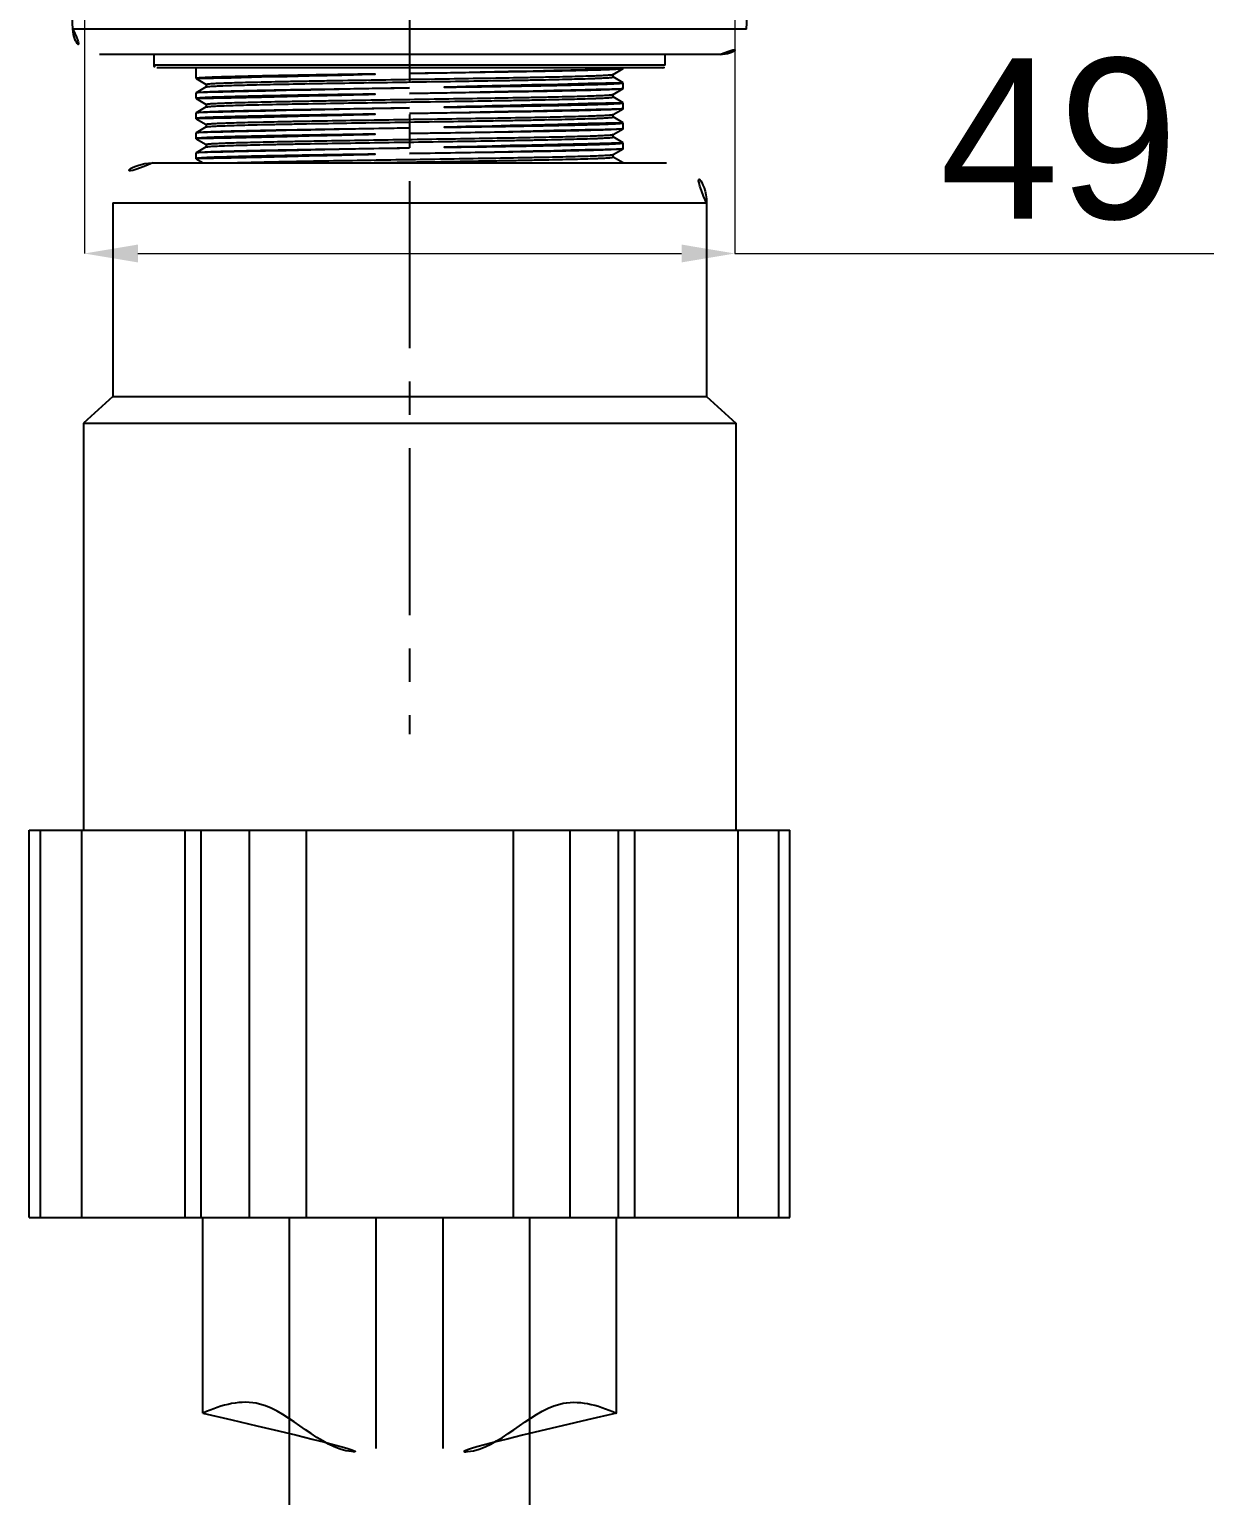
# Model space of a CAD drawing. Extents: x 16296660632 to 16296672714, y -37409619871 to -37409617455.
# Drawn here: x 16296671990.9 to 16296672079.6, y -37409617804.5 to -37409617694.6 of the extents above; entities that cross this region are included whole.
import ezdxf

# ---------------------------------------------------------------- set-up
doc = ezdxf.new("R2010")
doc.units = 0
doc.header["$LTSCALE"] = 10
doc.header["$MEASUREMENT"] = 0
doc.header["$PDMODE"] = 3
doc.header["$PDSIZE"] = -10
doc.linetypes.add('CENTER', pattern=[2, 1.25, -0.25, 0.25, -0.25])
doc.linetypes.add('HIDDEN2', pattern=[4.7625, 3.175, -1.5875])
doc.layers.get('0').update_dxf_attribs({"linetype": 'CONTINUOUS'})
doc.layers.get('DEFPOINTS').update_dxf_attribs({"linetype": 'CONTINUOUS'})
doc.layers.add('02___PRT_ALL_AXES', color=7, linetype='CONTINUOUS')
doc.layers.add('center', color=2, linetype='HIDDEN2')
doc.styles.add('Daelim Dimension', font='')
doc.styles.get('Daelim Dimension').set_extended_font_data('나눔고딕')
doc.dimstyles.new('DEFAULT', dxfattribs={"dimscale": 2, "dimtxt": 2, "dimasz": 2, "dimexe": 0, "dimexo": 2, "dimgap": 1, "dimtad": 1, "dimdec": 1, "dimzin": 9, "dimdsep": 46, "dimtxsty": 'Daelim Dimension', "dimcen": 0.5, "dimclrd": 252, "dimclre": 252, "dimclrt": 3, "dimadec": 1, "dimazin": 0, "dimtfac": 1, "dimtdec": 1, "dimtix": 1, "dimtmove": 0, "dimatfit": 3, "dimfxl": 1, "dimtolj": 1, "dimtzin": 1, "dimlwd": 9, "dimlwe": 9, "dimarcsym": 0})

# ---------------------------------------------------------------- blocks, each defined once
blk = doc.blocks.new('*D0')
at = {"color": 5, "lineweight": 9, "transparency": 16777216}
for p, q in [((16296672043.75, -37409617693.02), (16296672043.75, -37409617711.41)), ((16296671995.01, -37409617693.21), (16296671995.01, -37409617711.41)), ((16296671999.01, -37409617711.41), (16296672039.75, -37409617711.41)), ((16296672043.75, -37409617711.41), (16296672079.63, -37409617711.41))]:
    blk.add_line(p, q, dxfattribs=at)
at = {"color": 5, "transparency": 16777216}
for points in [[(16296671999.01, -37409617710.74), (16296671999.01, -37409617712.08), (16296671995.01, -37409617711.41)], [(16296672039.75, -37409617710.74), (16296672039.75, -37409617712.08), (16296672043.75, -37409617711.41)]]:
    blk.add_solid(points, dxfattribs=at)
at = {"layer": 'DEFPOINTS', "color": 0, "transparency": 16777216}
for p in [(16296671995.01, -37409617689.21), (16296672043.75, -37409617689.02), (16296672043.75, -37409617711.41)]:
    blk.add_point(p, dxfattribs=at)
at = {"color": 7, "transparency": 16777216, "insert": (16296672068.03, -37409617702.88), "char_height": 12, "attachment_point": 5, "style": 'Daelim Dimension'}
blk.add_mtext('\\A1;49', dxfattribs=at)

msp = doc.modelspace()

# ---------------------------------------------------------------- hatches: boundary and pattern name
h = msp.add_hatch()
h.set_pattern_fill('AR-HBONE', scale=0.03, style=0)
h.set_pattern_definition([(135, (16296674328.7988, -37409617793.128), (-4e-16, 4.310523), [9.144, -3.048]), (45, (16296674326.6436, -37409617790.9728), (-4e-16, 4.310523), [9.144, -3.048])])
edge = h.paths.add_edge_path()
edge.add_line((16296672016.87771, -37409617783.618057), (16296672010.37771, -37409617783.618057))
edge.add_line((16296672010.37771, -37409617783.618057), (16296672010.37771, -37409617798.692177))
edge.add_spline(control_points=[(16296672010.37771, -37409617798.692177), (16296672011.91749, -37409617799.706337), (16296672013.98558, -37409617801.492569), (16296672016.258699, -37409617801.114037), (16296672016.87771, -37409617800.92482)], knot_values=[9.7370628381, 9.7370628381, 9.7370628381, 9.7370628381, 15.001190528, 16.9351229928, 16.9351229928, 16.9351229928, 16.9351229928], degree=3, periodic=0)
edge.add_line((16296672016.87771, -37409617800.92482), (16296672016.87771, -37409617783.618057))
edge = h.paths.add_edge_path()
edge.add_spline(control_points=[(16296672003.87771, -37409617798.275467), (16296672005.335711, -37409617797.628098), (16296672007.57073, -37409617797.04126), (16296672009.64068, -37409617798.206741), (16296672010.37771, -37409617798.692177)], knot_values=[2.7200032427, 2.7200032427, 2.7200032427, 2.7200032427, 7.2173242508, 9.7370628381, 9.7370628381, 9.7370628381, 9.7370628381], degree=3, periodic=0)
edge.add_line((16296672010.37771, -37409617798.692177), (16296672010.37771, -37409617783.618057))
edge.add_line((16296672010.37771, -37409617783.618057), (16296672003.87771, -37409617783.618057))
edge.add_line((16296672003.87771, -37409617783.618057), (16296672003.87771, -37409617798.275467))
h = msp.add_hatch()
h.set_pattern_fill('AR-HBONE', scale=0.03, style=0)
h.set_pattern_definition([(45, (16296669293.2038, -37409617120.999), (4e-16, 4.310523), [9.144, -3.048]), (135, (16296669295.359, -37409617118.8438), (4e-16, 4.310523), [9.144, -3.048])])
edge = h.paths.add_edge_path()
edge.add_line((16296672028.37771, -37409617783.618057), (16296672021.87771, -37409617783.618057))
edge.add_line((16296672021.87771, -37409617783.618057), (16296672021.87771, -37409617800.924812))
edge.add_spline(control_points=[(16296672021.87771, -37409617800.92482), (16296672022.496731, -37409617801.114037), (16296672024.76985, -37409617801.492569), (16296672026.83794, -37409617799.706337), (16296672028.37771, -37409617798.692177)], knot_values=[9.7370628381, 9.7370628381, 9.7370628381, 9.7370628381, 11.6709953029, 16.9351229928, 16.9351229928, 16.9351229928, 16.9351229928], degree=3, periodic=0)
edge.add_line((16296672028.37771, -37409617798.692177), (16296672028.37771, -37409617783.618057))
edge = h.paths.add_edge_path()
edge.add_spline(control_points=[(16296672028.37771, -37409617798.692177), (16296672029.11474, -37409617798.206741), (16296672031.1847, -37409617797.04126), (16296672033.41971, -37409617797.628098), (16296672034.87771, -37409617798.275467)], knot_values=[2.7200032427, 2.7200032427, 2.7200032427, 2.7200032427, 5.23974183, 9.7370628381, 9.7370628381, 9.7370628381, 9.7370628381], degree=3, periodic=0)
edge.add_line((16296672034.87771, -37409617798.275467), (16296672034.87771, -37409617783.618057))
edge.add_line((16296672034.87771, -37409617783.618057), (16296672028.37771, -37409617783.618057))
edge.add_line((16296672028.37771, -37409617783.618057), (16296672028.37771, -37409617798.692177))

# ---------------------------------------------------------------- linework, layer by layer
at = {"color": 1, "linetype": 'CENTER'}
msp.add_line((16296672019.37771, -37409617546.001823), (16296672019.37771, -37409617747.404793), dxfattribs=at)
at = {"color": 7, "linetype": 'Continuous'}
for p, q in [((16296672044.62067, -37409617694.618057), (16296671994.13476, -37409617694.618057)), ((16296672042.623409, -37409617696.51339), (16296671996.132021, -37409617696.51339)), ((16296672038.52771, -37409617697.313393), (16296672000.227711, -37409617697.313393)), ((16296672038.327709, -37409617697.51339), (16296672000.42771, -37409617697.51339)), ((16296672003.383051, -37409617698.311546), (16296672003.37771, -37409617698.305367)), ((16296672003.383051, -37409617698.311546), (16296672004.13332, -37409617698.744858)), ((16296672034.62211, -37409617697.994858), (16296672035.37237, -37409617697.561546)), ((16296672035.37237, -37409617698.615227), (16296672034.62211, -37409617698.181923)), ((16296672034.62771, -37409617698.188393), (16296672034.62771, -37409617697.988388)), ((16296672035.37237, -37409617697.561546), (16296672035.37771, -37409617697.555367)), ((16296672003.383051, -37409617699.365227), (16296672003.37771, -37409617699.371399)), ((16296672004.13332, -37409617698.931923), (16296672003.383051, -37409617699.365227)), ((16296672004.12771, -37409617698.738388), (16296672004.12771, -37409617698.938393)), ((16296672034.62211, -37409617699.494858), (16296672035.37237, -37409617699.061546)), ((16296672034.62771, -37409617699.688393), (16296672034.62771, -37409617699.488388)), ((16296672035.37237, -37409617698.615227), (16296672035.37771, -37409617698.621399)), ((16296672035.37237, -37409617699.061546), (16296672035.37771, -37409617699.055367)), ((16296672003.383051, -37409617699.811546), (16296672003.37771, -37409617699.805367)), ((16296672003.383051, -37409617699.811546), (16296672004.13332, -37409617700.244858)), ((16296672004.13332, -37409617700.431923), (16296672003.383051, -37409617700.865227)), ((16296672004.12771, -37409617700.238388), (16296672004.12771, -37409617700.438393)), ((16296672035.37237, -37409617700.115227), (16296672034.62211, -37409617699.681923)), ((16296672034.62211, -37409617700.994858), (16296672035.37237, -37409617700.561546)), ((16296672035.37237, -37409617700.115227), (16296672035.37771, -37409617700.121399)), ((16296672035.37237, -37409617700.561546), (16296672035.37771, -37409617700.555367)), ((16296672003.383051, -37409617700.865227), (16296672003.37771, -37409617700.871399)), ((16296672003.383051, -37409617701.311546), (16296672003.37771, -37409617701.305367)), ((16296672003.383051, -37409617701.311546), (16296672004.13332, -37409617701.744858)), ((16296672004.12771, -37409617701.738388), (16296672004.12771, -37409617701.938393)), ((16296672035.37237, -37409617701.615227), (16296672034.62211, -37409617701.181923)), ((16296672034.62771, -37409617701.188393), (16296672034.62771, -37409617700.988388)), ((16296672035.37237, -37409617701.615227), (16296672035.37771, -37409617701.621399)), ((16296672003.383051, -37409617702.365227), (16296672003.37771, -37409617702.371399)), ((16296672003.383051, -37409617702.811546), (16296672003.37771, -37409617702.805367)), ((16296672004.13332, -37409617701.931923), (16296672003.383051, -37409617702.365227)), ((16296672003.383051, -37409617702.811546), (16296672004.13332, -37409617703.244858)), ((16296672034.62211, -37409617702.494858), (16296672035.37237, -37409617702.061546)), ((16296672035.37237, -37409617703.115227), (16296672034.62211, -37409617702.681923)), ((16296672034.62771, -37409617702.688393), (16296672034.62771, -37409617702.488388)), ((16296672035.37237, -37409617702.061546), (16296672035.37771, -37409617702.055382)), ((16296672003.383051, -37409617703.865227), (16296672003.37771, -37409617703.871399)), ((16296672004.13332, -37409617703.431923), (16296672003.383051, -37409617703.865227)), ((16296672004.12771, -37409617703.238388), (16296672004.12771, -37409617703.438393)), ((16296672034.62211, -37409617703.994858), (16296672035.37237, -37409617703.561546)), ((16296672034.62771, -37409617704.188393), (16296672034.62771, -37409617703.988388)), ((16296672035.37237, -37409617703.115227), (16296672035.37771, -37409617703.121407)), ((16296672035.37237, -37409617703.561546), (16296672035.37771, -37409617703.555367)), ((16296672003.383051, -37409617704.311546), (16296672003.37771, -37409617704.305367)), ((16296672003.383051, -37409617704.311546), (16296672003.913771, -37409617704.618057)), ((16296672035.37237, -37409617704.615227), (16296672034.62211, -37409617704.181923)), ((16296672035.37237, -37409617704.615227), (16296672035.37771, -37409617704.621399)), ((16296671997.12771, -37409617707.618057), (16296672041.62771, -37409617707.618057)), ((16296671990.87771, -37409617783.618057), (16296671990.87771, -37409617754.618057)), ((16296671990.87771, -37409617754.618057), (16296672047.87771, -37409617754.618057)), ((16296671991.72205, -37409617783.618057), (16296671991.72205, -37409617754.618057)), ((16296671994.78368, -37409617754.618057), (16296671994.78368, -37409617783.618057)), ((16296672002.53986, -37409617754.618057), (16296672002.53986, -37409617783.618057)), ((16296672003.75157, -37409617783.618057), (16296672003.75157, -37409617754.618057)), ((16296672007.36474, -37409617783.618057), (16296672007.36474, -37409617754.618057)), ((16296672011.635031, -37409617754.618057), (16296672011.635031, -37409617783.618057)), ((16296672027.13769, -37409617754.618057), (16296672027.13769, -37409617783.618057)), ((16296672031.408751, -37409617783.618057), (16296672031.408751, -37409617754.618057)), ((16296672035.020411, -37409617783.618057), (16296672035.020411, -37409617754.618057)), ((16296672036.229059, -37409617754.618057), (16296672036.229059, -37409617783.618057)), ((16296672043.97554, -37409617754.618057), (16296672043.97554, -37409617783.618057)), ((16296672047.034889, -37409617783.618057), (16296672047.034889, -37409617754.618057)), ((16296672047.87771, -37409617783.618057), (16296672047.87771, -37409617754.618057)), ((16296671990.87834, -37409617783.618057), (16296672047.87709, -37409617783.618057)), ((16296672003.87771, -37409617798.275467), (16296672003.87771, -37409617783.618057)), ((16296672016.87771, -37409617800.92482), (16296672016.87771, -37409617783.618057)), ((16296672021.87771, -37409617800.92482), (16296672021.87771, -37409617783.618057)), ((16296672034.87771, -37409617798.275467), (16296672034.87771, -37409617783.618057))]:
    msp.add_line(p, q, dxfattribs=at)
msp.add_line((16296672000.12771, -37409617704.618057), (16296672038.62771, -37409617704.618057))
for centre, radius, start, end in [((16296671996.132021, -37409617694.51339), 2, 183.00009947, 270), ((16296672042.623409, -37409617694.51339), 2, 270, 356.99990053), ((16296672000.42771, -37409617697.313393), 0.2, 180, 270), ((16296672038.327709, -37409617697.313393), 0.2, 270, 0), ((16296672000.12771, -37409617707.618057), 3, 90, 180), ((16296672038.62771, -37409617707.618057), 3, 0, 90)]:
    msp.add_arc(centre, radius, start, end, dxfattribs=at)
for points, knots in [([(16296672003.37771, -37409617698.305367), (16296672003.37772, -37409617698.302841), (16296672003.38518, -37409617698.29718), (16296672003.39959, -37409617698.292717), (16296672003.42425, -37409617698.286774), (16296672003.475269, -37409617698.278458), (16296672003.56353, -37409617698.268356), (16296672003.69766, -37409617698.257111), (16296672003.869671, -37409617698.245651), (16296672004.07896, -37409617698.234131), (16296672004.325121, -37409617698.222549), (16296672004.607531, -37409617698.210938), (16296672004.92552, -37409617698.199303), (16296672005.41836, -37409617698.183029), (16296672006.11692, -37409617698.163063), (16296672007.04928, -37409617698.139923), (16296672008.100361, -37409617698.11673), (16296672009.260031, -37409617698.093498), (16296672010.51713, -37409617698.070236), (16296672011.859579, -37409617698.046951), (16296672013.78211, -37409617698.015297), (16296672016.29623, -37409617697.976349), (16296672018.33721, -37409617697.9459), (16296672019.37771, -37409617697.930367)], [0, 0, 0, 0, 0.0004744476, 0.0014495609, 0.0029980664, 0.0051340103, 0.0111819969, 0.0196008872, 0.0303732426, 0.0434748084, 0.0588789207, 0.0765476425, 0.0964372059, 0.1185031547, 0.1689439827, 0.2273847837, 0.293260881, 0.3659413619, 0.4447238264, 0.5288534133, 0.617523797, 0.805010896, 1, 1, 1, 1]), ([(16296672004.127741, -37409617698.738388), (16296672004.127741, -37409617698.735947), (16296672004.13446, -37409617698.730362), (16296672004.148029, -37409617698.725891), (16296672004.17086, -37409617698.720032), (16296672004.21829, -37409617698.711807), (16296672004.300249, -37409617698.701874), (16296672004.424879, -37409617698.690742), (16296672004.584669, -37409617698.679443), (16296672004.779131, -37409617698.66806), (16296672005.00787, -37409617698.656616), (16296672005.27033, -37409617698.645157), (16296672005.56592, -37409617698.633667), (16296672006.02416, -37409617698.617607), (16296672006.67391, -37409617698.597893), (16296672007.54151, -37409617698.575058), (16296672008.520189, -37409617698.552162), (16296672009.600771, -37409617698.529221), (16296672010.77309, -37409617698.506264), (16296672012.02618, -37409617698.483269), (16296672013.82383, -37409617698.452003), (16296672016.17951, -37409617698.413521), (16296672019.07398, -37409617698.368111), (16296672021.97983, -37409617698.322708), (16296672024.788231, -37409617698.277344), (16296672027.019449, -37409617698.238647), (16296672028.677231, -37409617698.207108), (16296672029.79727, -37409617698.184158), (16296672030.81954, -37409617698.16124), (16296672031.734421, -37409617698.138367), (16296672032.53335, -37409617698.115608), (16296672033.20882, -37409617698.092934), (16296672033.691521, -37409617698.073181), (16296672034.011271, -37409617698.056801), (16296672034.19998, -37409617698.045464), (16296672034.35383, -37409617698.034103), (16296672034.472771, -37409617698.023201), (16296672034.55599, -37409617698.012001), (16296672034.60005, -37409617698.003937), (16296672034.615299, -37409617697.998016)], [0, 0, 0, 0, 0.0002395883, 0.0007184192, 0.0014755354, 0.002519009, 0.0054711535, 0.0095766076, 0.0148298942, 0.0212210778, 0.0287341613, 0.0373522204, 0.0470569758, 0.0578244668, 0.0824446318, 0.1109842457, 0.1431757352, 0.1787163413, 0.2172746238, 0.2584871671, 0.3019684104, 0.3940868702, 0.4901810084, 0.586652605, 0.6798896845, 0.7664014725, 0.8061093931, 0.8429488449, 0.8765726371, 0.9066666009, 0.9329490537, 0.9551723522, 0.9731316209, 0.9804572155, 0.9866584649, 0.9917210081, 0.9956331615, 0.9983911229, 1, 1, 1, 1]), ([(16296672004.1651, -37409617698.921669), (16296672004.187759, -37409617698.916603), (16296672004.245211, -37409617698.908157), (16296672004.40612, -37409617698.891144), (16296672004.693199, -37409617698.872162), (16296672005.138241, -37409617698.850021), (16296672005.714399, -37409617698.827843), (16296672006.4163, -37409617698.805321), (16296672007.23752, -37409617698.782738), (16296672008.170509, -37409617698.760071), (16296672009.612221, -37409617698.728493), (16296672011.6215, -37409617698.689941), (16296672014.22772, -37409617698.645111), (16296672017.023161, -37409617698.600166), (16296672019.90509, -37409617698.555183), (16296672022.767651, -37409617698.510193), (16296672025.09317, -37409617698.472061), (16296672026.865141, -37409617698.441071), (16296672028.09878, -37409617698.418297), (16296672029.252131, -37409617698.395554), (16296672030.314581, -37409617698.372833), (16296672031.27634, -37409617698.350159), (16296672032.128571, -37409617698.327538), (16296672032.766609, -37409617698.308006), (16296672033.216471, -37409617698.292099), (16296672033.50659, -37409617698.280724), (16296672033.76417, -37409617698.269363), (16296672033.988609, -37409617698.258049), (16296672034.179461, -37409617698.246758), (16296672034.3361, -37409617698.235619), (16296672034.4587, -37409617698.224449), (16296672034.54583, -37409617698.214043), (16296672034.598261, -37409617698.203949), (16296672034.62114, -37409617698.196327), (16296672034.62771, -37409617698.190788), (16296672034.627701, -37409617698.188393)], [0, 0, 0, 0, 0.0022861185, 0.005705633, 0.0159287253, 0.0305928996, 0.049567197, 0.0726774059, 0.0997141677, 0.1304267783, 0.1645344491, 0.2416499532, 0.328229427, 0.4210927101, 0.5168288733, 0.6119216028, 0.7028780721, 0.7457514407, 0.786357201, 0.8243210322, 0.8592934153, 0.8909539905, 0.9190094779, 0.9432044067, 0.9537823394, 0.9633155352, 0.9717811412, 0.9791592731, 0.9854351263, 0.9905946829, 0.9946258623, 0.9975240218, 0.9992921032, 0.99976338, 1, 1, 1, 1]), ([(16296672019.37771, -37409617697.930367), (16296672020.40132, -37409617697.9151), (16296672022.410431, -37409617697.885132), (16296672025.3304, -37409617697.839943), (16296672027.64341, -37409617697.801353), (16296672029.35651, -37409617697.769897), (16296672030.50967, -37409617697.747032), (16296672031.559139, -37409617697.724213), (16296672032.495119, -37409617697.701447), (16296672033.30891, -37409617697.678757), (16296672033.907101, -37409617697.659073), (16296672034.318951, -37409617697.642952), (16296672034.576099, -37409617697.631538), (16296672034.79784, -37409617697.620178), (16296672034.983629, -37409617697.608841), (16296672035.133129, -37409617697.59771), (16296672035.24584, -37409617697.586571), (16296672035.316931, -37409617697.577087), (16296672035.354891, -37409617697.568451), (16296672035.367821, -37409617697.564163), (16296672035.37237, -37409617697.561546)], [0, 0, 0, 0, 0.191920701, 0.3766974215, 0.5474817025, 0.6256095258, 0.6979118039, 0.7637124654, 0.822403067, 0.8734351287, 0.9163344764, 0.9346078558, 0.9507062116, 0.9645898714, 0.9762306463, 0.985603762, 0.9926875779, 0.9974764639, 0.9990162464, 1, 1, 1, 1]), ([(16296672003.37771, -37409617699.805367), (16296672003.37771, -37409617699.802841), (16296672003.38517, -37409617699.797188), (16296672003.39958, -37409617699.792717), (16296672003.424231, -37409617699.786774), (16296672003.47525, -37409617699.778458), (16296672003.563511, -37409617699.768356), (16296672003.697639, -37409617699.757111), (16296672003.86964, -37409617699.745659), (16296672004.078939, -37409617699.734131), (16296672004.3251, -37409617699.722549), (16296672004.60751, -37409617699.710938), (16296672004.925501, -37409617699.699303), (16296672005.418341, -37409617699.683029), (16296672006.116899, -37409617699.663063), (16296672007.04928, -37409617699.639923), (16296672008.10038, -37409617699.61673), (16296672009.260071, -37409617699.593498), (16296672010.517191, -37409617699.570236), (16296672011.859619, -37409617699.546951), (16296672013.782129, -37409617699.515289), (16296672016.29623, -37409617699.476349), (16296672018.3372, -37409617699.4459), (16296672019.37771, -37409617699.430367)], [0, 0, 0, 0, 0.0004742036, 0.0014490941, 0.0029974549, 0.0051332831, 0.0111808882, 0.0195995033, 0.0303721746, 0.0434738516, 0.0588776133, 0.0765464977, 0.0964362031, 0.1185018749, 0.1689434019, 0.227384622, 0.2932620222, 0.3659443605, 0.4447276593, 0.5288568123, 0.6175254336, 0.8050102583, 1, 1, 1, 1]), ([(16296672019.37771, -37409617698.996399), (16296672018.354099, -37409617699.011673), (16296672016.344971, -37409617699.041649), (16296672013.424999, -37409617699.086838), (16296672011.11199, -37409617699.12542), (16296672009.398899, -37409617699.156883), (16296672008.245741, -37409617699.179741), (16296672007.19626, -37409617699.202568), (16296672006.260269, -37409617699.225327), (16296672005.44647, -37409617699.248016), (16296672004.848289, -37409617699.267708), (16296672004.43644, -37409617699.283829), (16296672004.1793, -37409617699.295227), (16296672003.957569, -37409617699.306602), (16296672003.77178, -37409617699.317932), (16296672003.62229, -37409617699.329063), (16296672003.509581, -37409617699.340202), (16296672003.43849, -37409617699.349693), (16296672003.40053, -37409617699.35833), (16296672003.387609, -37409617699.36261), (16296672003.38306, -37409617699.365227)], [0, 0, 0, 0, 0.1919220882, 0.3767000991, 0.5474833881, 0.6256104474, 0.6979123237, 0.7637139557, 0.8224061018, 0.8734379792, 0.9163373483, 0.9346099697, 0.9507080588, 0.964591586, 0.9762315481, 0.9856042112, 0.9926882449, 0.9974767415, 0.9990163176, 1, 1, 1, 1]), ([(16296672004.127729, -37409617700.238388), (16296672004.127741, -37409617700.235947), (16296672004.13443, -37409617700.230392), (16296672004.14794, -37409617700.225922), (16296672004.17066, -37409617700.220078), (16296672004.217859, -37409617700.211884), (16296672004.29944, -37409617700.20195), (16296672004.423479, -37409617700.190857), (16296672004.58251, -37409617700.179573), (16296672004.77607, -37409617700.168221), (16296672005.00375, -37409617700.156822), (16296672005.264999, -37409617700.145393), (16296672005.559219, -37409617700.133919), (16296672006.015381, -37409617700.117897), (16296672006.66223, -37409617700.098221), (16296672007.526011, -37409617700.075439), (16296672008.5005, -37409617700.052597), (16296672009.57658, -37409617700.029716), (16296672010.744209, -37409617700.006813), (16296672011.992479, -37409617699.983871), (16296672013.783779, -37409617699.952667), (16296672016.132021, -37409617699.914284), (16296672019.018641, -37409617699.868973), (16296672021.91864, -37409617699.823669), (16296672024.72393, -37409617699.778412), (16296672026.95458, -37409617699.739807), (16296672028.61371, -37409617699.708359), (16296672029.73625, -37409617699.685463), (16296672030.762051, -37409617699.66259), (16296672031.681511, -37409617699.639778), (16296672032.48605, -37409617699.61705), (16296672033.168159, -37409617699.594429), (16296672033.65704, -37409617699.574707), (16296672033.982201, -37409617699.558403), (16296672034.17531, -37409617699.547058), (16296672034.33382, -37409617699.535744), (16296672034.457541, -37409617699.524757), (16296672034.545891, -37409617699.513657), (16296672034.593201, -37409617699.505402), (16296672034.61035, -37409617699.499771)], [0, 0, 0, 0, 0.0002391399, 0.0007162469, 0.0014698854, 0.0025080745, 0.0054466331, 0.0095344006, 0.0147637941, 0.0211254259, 0.028605585, 0.0371856252, 0.0468464402, 0.0575670102, 0.0820804597, 0.1104996605, 0.1425574105, 0.1779565764, 0.2163658393, 0.2574264573, 0.3007561474, 0.392584134, 0.4884281975, 0.5847165861, 0.6778608865, 0.7643903388, 0.8041540892, 0.8410809942, 0.8748259916, 0.905075725, 0.9315458186, 0.9539918525, 0.9722043189, 0.9796689186, 0.9860148459, 0.9912296967, 0.9953019923, 0.9982240237, 1, 1, 1, 1]), ([(16296672004.133329, -37409617698.931923), (16296672004.135031, -37409617698.930931), (16296672004.145201, -37409617698.92627), (16296672004.156139, -37409617698.923683), (16296672004.1651, -37409617698.921669)], [0, 0, 0, 0, 0.1762357951, 1, 1, 1, 1]), ([(16296672019.37771, -37409617699.430367), (16296672020.40132, -37409617699.4151), (16296672022.410419, -37409617699.385132), (16296672025.33036, -37409617699.339943), (16296672027.643339, -37409617699.301361), (16296672029.35644, -37409617699.269897), (16296672030.509621, -37409617699.247032), (16296672031.559099, -37409617699.224213), (16296672032.4951, -37409617699.201447), (16296672033.308889, -37409617699.178757), (16296672033.90708, -37409617699.159073), (16296672034.31893, -37409617699.142952), (16296672034.57608, -37409617699.131538), (16296672034.797819, -37409617699.120178), (16296672034.98362, -37409617699.108849), (16296672035.13312, -37409617699.09771), (16296672035.24584, -37409617699.086571), (16296672035.316931, -37409617699.077087), (16296672035.354891, -37409617699.068451), (16296672035.367821, -37409617699.064163), (16296672035.37237, -37409617699.061546)], [0, 0, 0, 0, 0.1919211474, 0.3766941846, 0.5474765645, 0.6256047329, 0.6979081982, 0.7637103583, 0.8224018773, 0.8734338187, 0.9163327949, 0.9346064055, 0.9507047728, 0.9645885866, 0.9762298193, 0.9856031976, 0.9926870681, 0.9974762798, 0.9990161986, 1, 1, 1, 1]), ([(16296672035.37771, -37409617698.621399), (16296672035.37771, -37409617698.623917), (16296672035.37026, -37409617698.629593), (16296672035.35585, -37409617698.634048), (16296672035.3312, -37409617698.639999), (16296672035.28019, -37409617698.648323), (16296672035.19194, -37409617698.658409), (16296672035.057819, -37409617698.669662), (16296672034.88582, -37409617698.681107), (16296672034.676531, -37409617698.692642), (16296672034.43038, -37409617698.704224), (16296672034.14797, -37409617698.715843), (16296672033.829981, -37409617698.72747), (16296672033.337151, -37409617698.743736), (16296672032.638599, -37409617698.763718), (16296672031.706249, -37409617698.78685), (16296672030.65518, -37409617698.810043), (16296672029.495501, -37409617698.833267), (16296672028.23839, -37409617698.856537), (16296672026.89591, -37409617698.879822), (16296672024.97336, -37409617698.911484), (16296672022.459221, -37409617698.950417), (16296672020.41823, -37409617698.980873), (16296672019.37771, -37409617698.996399)], [0, 0, 0, 0, 0.0004739684, 0.0014486371, 0.0029968346, 0.0051325135, 0.0111796519, 0.0195976118, 0.0303699501, 0.0434713522, 0.0588747685, 0.076543617, 0.0964332675, 0.1184985256, 0.1689390973, 0.2273781713, 0.2932533167, 0.3659343267, 0.4447181697, 0.528849443, 0.6175210796, 0.8050094898, 1, 1, 1, 1]), ([(16296672034.61035, -37409617699.499771), (16296672034.61154, -37409617699.499382), (16296672034.615549, -37409617699.497993), (16296672034.619499, -37409617699.496353), (16296672034.622101, -37409617699.494858)], [0, 0, 0, 0, 0.2941575007, 1, 1, 1, 1]), ([(16296672019.37771, -37409617700.496399), (16296672018.354099, -37409617700.511673), (16296672016.344999, -37409617700.541649), (16296672013.425079, -37409617700.586838), (16296672011.112101, -37409617700.62542), (16296672009.399031, -37409617700.656883), (16296672008.24584, -37409617700.679741), (16296672007.19635, -37409617700.702568), (16296672006.26034, -37409617700.725327), (16296672005.446541, -37409617700.748016), (16296672004.848339, -37409617700.767708), (16296672004.43648, -37409617700.783829), (16296672004.17934, -37409617700.795227), (16296672003.9576, -37409617700.806587), (16296672003.771811, -37409617700.817932), (16296672003.622299, -37409617700.829063), (16296672003.509581, -37409617700.840202), (16296672003.438499, -37409617700.849693), (16296672003.40053, -37409617700.85833), (16296672003.387609, -37409617700.86261), (16296672003.38306, -37409617700.865227)], [0, 0, 0, 0, 0.1919209316, 0.3766951204, 0.5474748837, 0.6256021719, 0.6979057537, 0.76370856, 0.822401373, 0.8734343176, 0.9163340189, 0.9346072124, 0.950705573, 0.9645893343, 0.9762301132, 0.9856034161, 0.9926875586, 0.997476438, 0.9990162049, 1, 1, 1, 1]), ([(16296672004.133341, -37409617700.431923), (16296672004.134701, -37409617700.431129), (16296672004.142349, -37409617700.427467), (16296672004.15057, -37409617700.425209), (16296672004.157261, -37409617700.423531)], [0, 0, 0, 0, 0.1855329379, 1, 1, 1, 1]), ([(16296672004.157261, -37409617700.423531), (16296672004.17802, -37409617700.418297), (16296672004.23192, -37409617700.409889), (16296672004.330231, -37409617700.398872), (16296672004.4634, -37409617700.38781), (16296672004.70945, -37409617700.371292), (16296672005.101179, -37409617700.351753), (16296672005.66942, -37409617700.329369), (16296672006.364491, -37409617700.30687), (16296672007.179951, -37409617700.284233), (16296672008.10828, -37409617700.261513), (16296672009.54598, -37409617700.229828), (16296672011.55286, -37409617700.191177), (16296672014.1591, -37409617700.146248), (16296672016.95805, -37409617700.101196), (16296672019.84634, -37409617700.056091), (16296672022.717331, -37409617700.011002), (16296672025.050791, -37409617699.972778), (16296672026.829519, -37409617699.941711), (16296672028.06826, -37409617699.918877), (16296672029.226601, -37409617699.89608), (16296672030.2938, -37409617699.873306), (16296672031.259991, -37409617699.850571), (16296672032.116249, -37409617699.827904), (16296672032.75736, -37409617699.808311), (16296672033.20941, -37409617699.792358), (16296672033.500959, -37409617699.780952), (16296672033.759821, -37409617699.769577), (16296672033.98539, -37409617699.758217), (16296672034.177151, -37409617699.746933), (16296672034.334721, -37409617699.735687), (16296672034.4576, -37409617699.724663), (16296672034.538401, -37409617699.714783), (16296672034.585159, -37409617699.706612), (16296672034.60767, -37409617699.700798), (16296672034.62108, -37409617699.696342), (16296672034.62771, -37409617699.690804), (16296672034.62771, -37409617699.688393)], [0, 0, 0, 0, 0.0021073836, 0.0053546723, 0.0097390868, 0.0152524708, 0.0296211944, 0.0483302183, 0.0712109311, 0.0980510585, 0.1286030232, 0.1625857874, 0.2395543894, 0.3261167794, 0.4190779753, 0.5150059886, 0.610359329, 0.7016180222, 0.7446495198, 0.7854132746, 0.8235309038, 0.8586517175, 0.8904494483, 0.9186309536, 0.9429367054, 0.9535637781, 0.9631406884, 0.9716464067, 0.9790601398, 0.9853650326, 0.9905488778, 0.9946003598, 0.9975118866, 0.9985411203, 0.9992886582, 0.9997622285, 1, 1, 1, 1]), ([(16296672019.37771, -37409617700.930367), (16296672020.40132, -37409617700.9151), (16296672022.410419, -37409617700.885132), (16296672025.330351, -37409617700.839943), (16296672027.64332, -37409617700.801361), (16296672029.3564, -37409617700.769897), (16296672030.509581, -37409617700.74704), (16296672031.55908, -37409617700.724213), (16296672032.495081, -37409617700.701447), (16296672033.308889, -37409617700.678757), (16296672033.907089, -37409617700.659073), (16296672034.318939, -37409617700.642952), (16296672034.57609, -37409617700.631538), (16296672034.797819, -37409617700.620178), (16296672034.98362, -37409617700.608849), (16296672035.13312, -37409617700.59771), (16296672035.24584, -37409617700.586571), (16296672035.316931, -37409617700.577087), (16296672035.354891, -37409617700.568451), (16296672035.367821, -37409617700.564163), (16296672035.37236, -37409617700.561546)], [0, 0, 0, 0, 0.1919208923, 0.3766951454, 0.5474748812, 0.6256021212, 0.6979056986, 0.7637085178, 0.8224013594, 0.8734343205, 0.9163340615, 0.9346072535, 0.9507056274, 0.964589394, 0.9762301465, 0.9856034346, 0.9926875861, 0.9974764486, 0.9990162071, 1, 1, 1, 1]), ([(16296672035.37771, -37409617700.121399), (16296672035.37771, -37409617700.123917), (16296672035.37026, -37409617700.129593), (16296672035.35585, -37409617700.134048), (16296672035.3312, -37409617700.140007), (16296672035.28019, -37409617700.148323), (16296672035.191931, -37409617700.158409), (16296672035.0578, -37409617700.169662), (16296672034.885799, -37409617700.181107), (16296672034.67651, -37409617700.192642), (16296672034.430349, -37409617700.204224), (16296672034.14794, -37409617700.215843), (16296672033.82995, -37409617700.22747), (16296672033.33712, -37409617700.243736), (16296672032.638571, -37409617700.263718), (16296672031.706209, -37409617700.28685), (16296672030.655121, -37409617700.310043), (16296672029.49543, -37409617700.333267), (16296672028.2383, -37409617700.356537), (16296672026.89584, -37409617700.379822), (16296672024.97332, -37409617700.411484), (16296672022.4592, -37409617700.450417), (16296672020.41823, -37409617700.480873), (16296672019.37771, -37409617700.496399)], [0, 0, 0, 0, 0.0004739247, 0.0014486591, 0.0029970158, 0.0051328917, 0.0111803068, 0.0195983655, 0.030371176, 0.0434729661, 0.0588763644, 0.0765454357, 0.0964352563, 0.1185002243, 0.1689405577, 0.2273803375, 0.2932571039, 0.3659393006, 0.4447235672, 0.5288546019, 0.6175246382, 0.8050091981, 1, 1, 1, 1]), ([(16296672003.37771, -37409617701.305367), (16296672003.37771, -37409617701.302849), (16296672003.38516, -37409617701.29718), (16296672003.39957, -37409617701.292717), (16296672003.424219, -37409617701.286774), (16296672003.475241, -37409617701.278458), (16296672003.56349, -37409617701.268372), (16296672003.69762, -37409617701.257111), (16296672003.869619, -37409617701.245659), (16296672004.078911, -37409617701.234131), (16296672004.325069, -37409617701.222549), (16296672004.607479, -37409617701.210938), (16296672004.92547, -37409617701.199303), (16296672005.418301, -37409617701.183037), (16296672006.11685, -37409617701.163063), (16296672007.04921, -37409617701.139923), (16296672008.1003, -37409617701.116737), (16296672009.259991, -37409617701.093498), (16296672010.51712, -37409617701.070236), (16296672011.859579, -37409617701.046951), (16296672013.782101, -37409617701.015297), (16296672016.296221, -37409617700.976349), (16296672018.3372, -37409617700.9459), (16296672019.37771, -37409617700.930367)], [0, 0, 0, 0, 0.0004739126, 0.0014486325, 0.0029969761, 0.0051328395, 0.0111802267, 0.0195982513, 0.0303710356, 0.0434728055, 0.0588761879, 0.0765452545, 0.0964350716, 0.1185000255, 0.1689403245, 0.2273800581, 0.2932567902, 0.365938975, 0.4447232555, 0.5288543397, 0.6175244885, 0.8050091459, 1, 1, 1, 1]), ([(16296672004.12771, -37409617701.738388), (16296672004.12772, -37409617701.73597), (16296672004.13434, -37409617701.730431), (16296672004.147751, -37409617701.725983), (16296672004.170271, -37409617701.720161), (16296672004.21702, -37409617701.711998), (16296672004.297819, -37409617701.702118), (16296672004.42071, -37409617701.691078), (16296672004.57827, -37409617701.679863), (16296672004.770029, -37409617701.668556), (16296672004.995609, -37409617701.657204), (16296672005.254471, -37409617701.645821), (16296672005.546009, -37409617701.634407), (16296672005.99807, -37409617701.618462), (16296672006.639179, -37409617701.598877), (16296672007.49543, -37409617701.576202), (16296672008.46163, -37409617701.553467), (16296672009.52883, -37409617701.530693), (16296672010.68716, -37409617701.507889), (16296672011.9259, -37409617701.485062), (16296672013.704639, -37409617701.454002), (16296672016.038099, -37409617701.415779), (16296672018.90909, -37409617701.370682), (16296672021.79738, -37409617701.325577), (16296672024.596319, -37409617701.280533), (16296672027.20256, -37409617701.235603), (16296672029.20945, -37409617701.196953), (16296672030.647141, -37409617701.165268), (16296672031.57547, -37409617701.142563), (16296672032.39094, -37409617701.119904), (16296672033.086, -37409617701.097397), (16296672033.654249, -37409617701.075027), (16296672034.04598, -37409617701.055489), (16296672034.292021, -37409617701.038971), (16296672034.42519, -37409617701.027908), (16296672034.52351, -37409617701.016876), (16296672034.5774, -37409617701.008476), (16296672034.598169, -37409617701.003242)], [0, 0, 0, 0, 0.0002377715, 0.0007113418, 0.0014588797, 0.0024881134, 0.0053996402, 0.0094511222, 0.0146349674, 0.0209398602, 0.0283535933, 0.0368593116, 0.0464362219, 0.0570632946, 0.0813690464, 0.1095505517, 0.1413482825, 0.1764690962, 0.2145867254, 0.2553504802, 0.2983819778, 0.389640671, 0.4849940114, 0.5809220248, 0.6738832206, 0.7604456106, 0.8374142126, 0.8713969768, 0.9019489415, 0.9287890689, 0.9516697817, 0.9703788056, 0.9847475292, 0.9902609132, 0.9946453277, 0.9978926164, 1, 1, 1, 1]), ([(16296672004.145069, -37409617701.927002), (16296672004.16223, -37409617701.921371), (16296672004.20953, -37409617701.913116), (16296672004.29788, -37409617701.902023), (16296672004.42161, -37409617701.891037), (16296672004.58012, -37409617701.879707), (16296672004.77323, -37409617701.868378), (16296672005.098391, -37409617701.852074), (16296672005.587259, -37409617701.832336), (16296672006.269369, -37409617701.809723), (16296672007.073919, -37409617701.786987), (16296672007.99337, -37409617701.764183), (16296672009.019171, -37409617701.741318), (16296672010.14172, -37409617701.718422), (16296672011.80085, -37409617701.686958), (16296672014.03149, -37409617701.648361), (16296672016.836781, -37409617701.603104), (16296672019.73679, -37409617701.5578), (16296672022.6234, -37409617701.512497), (16296672024.97164, -37409617701.474113), (16296672026.762951, -37409617701.442902), (16296672028.011221, -37409617701.419968), (16296672029.178841, -37409617701.397057), (16296672030.254919, -37409617701.374184), (16296672031.22941, -37409617701.351334), (16296672032.093189, -37409617701.328552), (16296672032.740049, -37409617701.308884), (16296672033.196211, -37409617701.292847), (16296672033.490431, -37409617701.281387), (16296672033.75168, -37409617701.269958), (16296672033.979361, -37409617701.258553), (16296672034.172911, -37409617701.2472), (16296672034.331949, -37409617701.235924), (16296672034.45599, -37409617701.224823), (16296672034.53756, -37409617701.214897), (16296672034.584761, -37409617701.206703), (16296672034.607479, -37409617701.200859), (16296672034.621, -37409617701.196388), (16296672034.627689, -37409617701.190819), (16296672034.627689, -37409617701.188393)], [0, 0, 0, 0, 0.0017759763, 0.0046980077, 0.0087703033, 0.0139851541, 0.0203310814, 0.0277956811, 0.0460081475, 0.0684541814, 0.094924275, 0.1251740085, 0.1589190058, 0.1958459108, 0.2356096612, 0.3221391135, 0.4152834139, 0.5115718025, 0.607415866, 0.6992438526, 0.7425735427, 0.7836341607, 0.8220434236, 0.8574425895, 0.8895003395, 0.9179195403, 0.9424329898, 0.9531535598, 0.9628143748, 0.971394415, 0.9788745741, 0.9852362059, 0.9904655994, 0.9945533669, 0.9974919255, 0.9985301146, 0.9992837531, 0.9997608601, 1, 1, 1, 1]), ([(16296672035.37771, -37409617701.621399), (16296672035.37771, -37409617701.623932), (16296672035.37026, -37409617701.629593), (16296672035.355841, -37409617701.634064), (16296672035.33119, -37409617701.640007), (16296672035.28018, -37409617701.648323), (16296672035.191919, -37409617701.658409), (16296672035.057791, -37409617701.669662), (16296672034.88578, -37409617701.681122), (16296672034.676491, -37409617701.692642), (16296672034.43033, -37409617701.704224), (16296672034.147921, -37409617701.715843), (16296672033.829929, -37409617701.72747), (16296672033.33709, -37409617701.743736), (16296672032.638519, -37409617701.763718), (16296672031.706141, -37409617701.78685), (16296672030.655041, -37409617701.810043), (16296672029.49535, -37409617701.833267), (16296672028.238239, -37409617701.856537), (16296672026.8958, -37409617701.879822), (16296672024.973301, -37409617701.911484), (16296672022.45919, -37409617701.950417), (16296672020.418221, -37409617701.980873), (16296672019.37771, -37409617701.996399)], [0, 0, 0, 0, 0.0004742084, 0.0014490954, 0.002997446, 0.0051332623, 0.0111808583, 0.0195994745, 0.0303721162, 0.0434737765, 0.058877556, 0.0765464394, 0.0964361467, 0.1185018453, 0.1689433899, 0.2273846401, 0.2932620507, 0.3659443917, 0.4447276484, 0.5288567404, 0.6175253899, 0.8050102889, 1, 1, 1, 1]), ([(16296672034.598169, -37409617701.003242), (16296672034.60076, -37409617701.002586), (16296672034.6089, -37409617701.000366), (16296672034.617069, -37409617700.997749), (16296672034.62208, -37409617700.994858)], [0, 0, 0, 0, 0.3160084706, 1, 1, 1, 1]), ([(16296672003.37771, -37409617702.805367), (16296672003.37771, -37409617702.802849), (16296672003.38516, -37409617702.797188), (16296672003.39957, -37409617702.792717), (16296672003.424219, -37409617702.786774), (16296672003.475229, -37409617702.778458), (16296672003.56348, -37409617702.768372), (16296672003.697611, -37409617702.757118), (16296672003.86961, -37409617702.745659), (16296672004.078899, -37409617702.734131), (16296672004.32505, -37409617702.722549), (16296672004.60746, -37409617702.710938), (16296672004.925449, -37409617702.699303), (16296672005.41828, -37409617702.683037), (16296672006.116831, -37409617702.663063), (16296672007.049179, -37409617702.639923), (16296672008.10025, -37409617702.616737), (16296672009.25992, -37409617702.593498), (16296672010.51704, -37409617702.570236), (16296672011.85951, -37409617702.546951), (16296672013.782061, -37409617702.515297), (16296672016.296209, -37409617702.476349), (16296672018.3372, -37409617702.4459), (16296672019.37771, -37409617702.430367)], [0, 0, 0, 0, 0.0004739844, 0.0014486693, 0.0029968789, 0.005132568, 0.0111797339, 0.0195977271, 0.0303700723, 0.0434714821, 0.0588749231, 0.0765437751, 0.0964334285, 0.1184987126, 0.1689393059, 0.2273783959, 0.2932535127, 0.365934461, 0.4447182515, 0.5288494882, 0.6175211096, 0.8050095633, 1, 1, 1, 1]), ([(16296672019.37771, -37409617701.996399), (16296672018.354099, -37409617702.011673), (16296672016.345011, -37409617702.041649), (16296672013.42507, -37409617702.086838), (16296672011.11208, -37409617702.12542), (16296672009.398991, -37409617702.156883), (16296672008.2458, -37409617702.179741), (16296672007.19632, -37409617702.202568), (16296672006.260321, -37409617702.225327), (16296672005.446541, -37409617702.248016), (16296672004.848351, -37409617702.267708), (16296672004.436489, -37409617702.283821), (16296672004.17935, -37409617702.295227), (16296672003.957609, -37409617702.306587), (16296672003.771811, -37409617702.317932), (16296672003.622299, -37409617702.329063), (16296672003.50959, -37409617702.340202), (16296672003.438499, -37409617702.349693), (16296672003.40053, -37409617702.35833), (16296672003.3876, -37409617702.36261), (16296672003.38306, -37409617702.365227)], [0, 0, 0, 0, 0.1919211279, 0.37669419, 0.5474766892, 0.6256048581, 0.6979083046, 0.7637104314, 0.8224019092, 0.8734338284, 0.9163328023, 0.9346064236, 0.9507047953, 0.9645886082, 0.9762298377, 0.9856032071, 0.9926870692, 0.997476281, 0.9990162, 1, 1, 1, 1]), ([(16296672004.12772, -37409617703.238388), (16296672004.12772, -37409617703.235977), (16296672004.134279, -37409617703.230453), (16296672004.157169, -37409617703.222816), (16296672004.209591, -37409617703.212738), (16296672004.29673, -37409617703.202316), (16296672004.419319, -37409617703.191147), (16296672004.57597, -37409617703.180023), (16296672004.766821, -37409617703.168716), (16296672004.991261, -37409617703.15741), (16296672005.24884, -37409617703.146049), (16296672005.53895, -37409617703.134682), (16296672005.988819, -37409617703.118767), (16296672006.62685, -37409617703.099243), (16296672007.47908, -37409617703.076607), (16296672008.44084, -37409617703.05394), (16296672009.50329, -37409617703.031219), (16296672010.656639, -37409617703.008469), (16296672011.89028, -37409617702.985703), (16296672013.66226, -37409617702.954712), (16296672015.98778, -37409617702.91658), (16296672018.85034, -37409617702.871597), (16296672021.732269, -37409617702.826599), (16296672024.5277, -37409617702.781662), (16296672027.133921, -37409617702.736832), (16296672029.143209, -37409617702.698288), (16296672030.584921, -37409617702.666702), (16296672031.5179, -37409617702.644043), (16296672032.339121, -37409617702.62146), (16296672033.041019, -37409617702.598953), (16296672033.61718, -37409617702.576759), (16296672034.062229, -37409617702.554611), (16296672034.34931, -37409617702.535629), (16296672034.51021, -37409617702.518623), (16296672034.567659, -37409617702.510178), (16296672034.59033, -37409617702.505096)], [0, 0, 0, 0, 0.00023662, 0.0007078968, 0.0024759782, 0.0053741377, 0.0094053171, 0.0145648737, 0.0208407269, 0.0282188588, 0.0366844648, 0.0462176606, 0.0567955933, 0.0809905221, 0.1090460095, 0.1407065847, 0.1756789678, 0.213642799, 0.2542485593, 0.2971219279, 0.3880783972, 0.4831711267, 0.5789072899, 0.671770573, 0.7583500468, 0.8354655509, 0.8695732217, 0.9002858323, 0.9273225941, 0.950432803, 0.9694071004, 0.9840712747, 0.994294367, 0.9977138815, 1, 1, 1, 1]), ([(16296672004.133329, -37409617701.931923), (16296672004.13409, -37409617701.93148), (16296672004.137859, -37409617701.92952), (16296672004.14187, -37409617701.928047), (16296672004.145069, -37409617701.927002)], [0, 0, 0, 0, 0.2067673043, 1, 1, 1, 1]), ([(16296672004.14012, -37409617703.428757), (16296672004.155371, -37409617703.422836), (16296672004.19943, -37409617703.414772), (16296672004.28266, -37409617703.40358), (16296672004.40159, -37409617703.392677), (16296672004.55545, -37409617703.381317), (16296672004.74416, -37409617703.369972), (16296672005.0639, -37409617703.353592), (16296672005.5466, -37409617703.333839), (16296672006.222071, -37409617703.311157), (16296672007.021, -37409617703.288399), (16296672007.93589, -37409617703.265533), (16296672008.958151, -37409617703.242607), (16296672010.078199, -37409617703.219673), (16296672011.735979, -37409617703.188133), (16296672013.967199, -37409617703.149429), (16296672016.7756, -37409617703.104073), (16296672019.68144, -37409617703.058662), (16296672022.575911, -37409617703.013252), (16296672024.931589, -37409617702.974777), (16296672026.72925, -37409617702.943497), (16296672027.98233, -37409617702.920517), (16296672029.154659, -37409617702.897552), (16296672030.235229, -37409617702.874611), (16296672031.213909, -37409617702.851723), (16296672032.081511, -37409617702.82888), (16296672032.73126, -37409617702.809158), (16296672033.18951, -37409617702.793098), (16296672033.48509, -37409617702.781616), (16296672033.747549, -37409617702.770149), (16296672033.976299, -37409617702.758713), (16296672034.170759, -37409617702.747337), (16296672034.330549, -37409617702.736031), (16296672034.45517, -37409617702.724907), (16296672034.53713, -37409617702.714958), (16296672034.58457, -37409617702.706741), (16296672034.607401, -37409617702.700882), (16296672034.62097, -37409617702.696411), (16296672034.627689, -37409617702.690826), (16296672034.627689, -37409617702.688393)], [0, 0, 0, 0, 0.0016088771, 0.0043668385, 0.0082789919, 0.0133415351, 0.0195427845, 0.0268683791, 0.0448276478, 0.0670509463, 0.0933333991, 0.1234273629, 0.1570511551, 0.1938906069, 0.2335985275, 0.3201103155, 0.413347395, 0.5098189916, 0.6059131298, 0.6980315896, 0.7415128329, 0.7827253762, 0.8212836587, 0.8568242648, 0.8890157543, 0.9175553682, 0.9421755332, 0.9529430242, 0.9626477796, 0.9712658387, 0.9787789222, 0.9851701058, 0.9904233924, 0.9945288465, 0.997480991, 0.9985244646, 0.9992815808, 0.9997604117, 1, 1, 1, 1]), ([(16296672019.37771, -37409617702.430367), (16296672020.401331, -37409617702.4151), (16296672022.41046, -37409617702.385132), (16296672025.330429, -37409617702.339943), (16296672027.64344, -37409617702.301353), (16296672029.356529, -37409617702.269897), (16296672030.509689, -37409617702.247032), (16296672031.55917, -37409617702.224213), (16296672032.495159, -37409617702.201447), (16296672033.30895, -37409617702.178749), (16296672033.907141, -37409617702.159073), (16296672034.318991, -37409617702.142937), (16296672034.57613, -37409617702.131538), (16296672034.797859, -37409617702.120178), (16296672034.983641, -37409617702.108841), (16296672035.133141, -37409617702.09771), (16296672035.24585, -37409617702.086571), (16296672035.316931, -37409617702.077087), (16296672035.354891, -37409617702.068451), (16296672035.367821, -37409617702.064163), (16296672035.37236, -37409617702.061546)], [0, 0, 0, 0, 0.1919221818, 0.3767002547, 0.5474835891, 0.6256106247, 0.6979124204, 0.7637139918, 0.8224060982, 0.8734379632, 0.9163373225, 0.9346099528, 0.950708046, 0.9645915729, 0.976231545, 0.9856042154, 0.9926882465, 0.9974767441, 0.99901632, 1, 1, 1, 1]), ([(16296672034.59033, -37409617702.505096), (16296672034.59387, -37409617702.504318), (16296672034.604639, -37409617702.501663), (16296672034.615589, -37409617702.498619), (16296672034.622089, -37409617702.494858)], [0, 0, 0, 0, 0.3255480691, 1, 1, 1, 1]), ([(16296672003.37771, -37409617704.305367), (16296672003.37772, -37409617704.302841), (16296672003.38518, -37409617704.29718), (16296672003.39959, -37409617704.292717), (16296672003.42425, -37409617704.286774), (16296672003.475269, -37409617704.278458), (16296672003.56353, -37409617704.268356), (16296672003.69766, -37409617704.257111), (16296672003.869671, -37409617704.245651), (16296672004.07896, -37409617704.234131), (16296672004.325121, -37409617704.222549), (16296672004.607531, -37409617704.210938), (16296672004.92552, -37409617704.199303), (16296672005.41836, -37409617704.183029), (16296672006.11692, -37409617704.163063), (16296672007.04928, -37409617704.139923), (16296672008.100361, -37409617704.11673), (16296672009.260031, -37409617704.093498), (16296672010.51713, -37409617704.070236), (16296672011.859579, -37409617704.046951), (16296672013.78211, -37409617704.015297), (16296672016.29623, -37409617703.976349), (16296672018.33721, -37409617703.9459), (16296672019.37771, -37409617703.930367)], [0, 0, 0, 0, 0.0004744476, 0.0014495609, 0.0029980664, 0.0051340103, 0.0111819969, 0.0196008872, 0.0303732426, 0.0434748084, 0.0588789207, 0.0765476425, 0.0964372059, 0.1185031547, 0.1689439827, 0.2273847837, 0.293260881, 0.3659413619, 0.4447238264, 0.5288534133, 0.617523797, 0.805010896, 1, 1, 1, 1]), ([(16296672019.37771, -37409617703.496399), (16296672018.354099, -37409617703.511673), (16296672016.34499, -37409617703.541649), (16296672013.42503, -37409617703.586838), (16296672011.112009, -37409617703.62542), (16296672009.398911, -37409617703.656883), (16296672008.24575, -37409617703.679741), (16296672007.19628, -37409617703.702568), (16296672006.2603, -37409617703.725327), (16296672005.44652, -37409617703.748016), (16296672004.84833, -37409617703.767708), (16296672004.43647, -37409617703.783829), (16296672004.179319, -37409617703.795227), (16296672003.95759, -37409617703.806602), (16296672003.771799, -37409617703.817932), (16296672003.62229, -37409617703.829063), (16296672003.509581, -37409617703.840202), (16296672003.43849, -37409617703.849693), (16296672003.40053, -37409617703.85833), (16296672003.387609, -37409617703.86261), (16296672003.38306, -37409617703.865227)], [0, 0, 0, 0, 0.1919207295, 0.376697588, 0.5474818892, 0.6256096871, 0.6979119126, 0.7637125482, 0.8224031528, 0.8734352134, 0.9163345683, 0.9346079281, 0.9507062787, 0.9645899306, 0.9762306809, 0.9856037841, 0.9926876023, 0.9974764737, 0.9990162493, 1, 1, 1, 1]), ([(16296672006.02405, -37409617704.618057), (16296672006.227381, -37409617704.611473), (16296672006.72081, -37409617704.596657), (16296672007.54151, -37409617704.575058), (16296672008.520189, -37409617704.552162), (16296672009.600771, -37409617704.529221), (16296672010.77309, -37409617704.506264), (16296672012.02618, -37409617704.483269), (16296672013.82383, -37409617704.452003), (16296672016.17951, -37409617704.413521), (16296672019.07398, -37409617704.368111), (16296672021.97983, -37409617704.322708), (16296672024.788231, -37409617704.277344), (16296672027.019449, -37409617704.238647), (16296672028.677231, -37409617704.207108), (16296672029.79727, -37409617704.184158), (16296672030.81954, -37409617704.16124), (16296672031.734421, -37409617704.138367), (16296672032.53335, -37409617704.115608), (16296672033.20882, -37409617704.092934), (16296672033.691521, -37409617704.073181), (16296672034.011271, -37409617704.056801), (16296672034.19998, -37409617704.045464), (16296672034.35383, -37409617704.034103), (16296672034.472771, -37409617704.023201), (16296672034.55599, -37409617704.012001), (16296672034.60005, -37409617704.003937), (16296672034.615299, -37409617703.998016)], [0.06243797687, 0.06243797687, 0.06243797687, 0.06243797687, 0.0824446318, 0.1109842457, 0.1431757352, 0.1787163413, 0.2172746238, 0.2584871671, 0.3019684104, 0.3940868702, 0.4901810084, 0.586652605, 0.6798896845, 0.7664014725, 0.8061093931, 0.8429488449, 0.8765726371, 0.9066666009, 0.9329490537, 0.9551723522, 0.9731316209, 0.9804572155, 0.9866584649, 0.9917210081, 0.9956331615, 0.9983911229, 1, 1, 1, 1]), ([(16296672019.37771, -37409617703.930367), (16296672020.40132, -37409617703.9151), (16296672022.410431, -37409617703.885132), (16296672025.3304, -37409617703.839943), (16296672027.64341, -37409617703.801353), (16296672029.35651, -37409617703.769897), (16296672030.50967, -37409617703.747032), (16296672031.559139, -37409617703.724213), (16296672032.495119, -37409617703.701447), (16296672033.30891, -37409617703.678757), (16296672033.907101, -37409617703.659073), (16296672034.318951, -37409617703.642952), (16296672034.576099, -37409617703.631538), (16296672034.79784, -37409617703.620178), (16296672034.983629, -37409617703.608841), (16296672035.133129, -37409617703.59771), (16296672035.24584, -37409617703.586571), (16296672035.316931, -37409617703.577087), (16296672035.354891, -37409617703.568451), (16296672035.367821, -37409617703.564163), (16296672035.37237, -37409617703.561546)], [0, 0, 0, 0, 0.191920701, 0.3766974215, 0.5474817025, 0.6256095258, 0.6979118039, 0.7637124654, 0.822403067, 0.8734351287, 0.9163344764, 0.9346078558, 0.9507062116, 0.9645898714, 0.9762306463, 0.985603762, 0.9926875779, 0.9974764639, 0.9990162464, 1, 1, 1, 1]), ([(16296672035.37771, -37409617703.121407), (16296672035.37771, -37409617703.12394), (16296672035.370251, -37409617703.129593), (16296672035.355829, -37409617703.134064), (16296672035.331181, -37409617703.140007), (16296672035.280161, -37409617703.148323), (16296672035.1919, -37409617703.158409), (16296672035.05776, -37409617703.169662), (16296672034.885759, -37409617703.181122), (16296672034.67647, -37409617703.19265), (16296672034.430309, -37409617703.204224), (16296672034.1479, -37409617703.215843), (16296672033.829901, -37409617703.227478), (16296672033.33707, -37409617703.243736), (16296672032.63851, -37409617703.263718), (16296672031.706141, -37409617703.28685), (16296672030.65506, -37409617703.310043), (16296672029.495399, -37409617703.333267), (16296672028.2383, -37409617703.356537), (16296672026.895849, -37409617703.379822), (16296672024.97332, -37409617703.411484), (16296672022.4592, -37409617703.450417), (16296672020.418221, -37409617703.480873), (16296672019.37771, -37409617703.496399)], [0, 0, 0, 0, 0.0004744428, 0.0014495528, 0.0029980571, 0.0051340009, 0.0111819849, 0.0196008753, 0.03037324, 0.0434748103, 0.0588789206, 0.0765476504, 0.0964372175, 0.1185031567, 0.1689439738, 0.227384737, 0.2932607786, 0.3659411769, 0.4447236108, 0.5288532198, 0.61752363, 0.805010795, 1, 1, 1, 1]), ([(16296672015.915609, -37409617704.618057), (16296672016.27507, -37409617704.612282), (16296672017.607071, -37409617704.591057), (16296672019.90509, -37409617704.555183), (16296672022.767651, -37409617704.510193), (16296672025.09317, -37409617704.472061), (16296672026.865141, -37409617704.441071), (16296672028.09878, -37409617704.418297), (16296672029.252131, -37409617704.395554), (16296672030.314581, -37409617704.372833), (16296672031.27634, -37409617704.350159), (16296672032.128571, -37409617704.327538), (16296672032.766609, -37409617704.308006), (16296672033.216471, -37409617704.292099), (16296672033.50659, -37409617704.280724), (16296672033.76417, -37409617704.269363), (16296672033.988609, -37409617704.258049), (16296672034.179461, -37409617704.246758), (16296672034.3361, -37409617704.235619), (16296672034.4587, -37409617704.224449), (16296672034.54583, -37409617704.214043), (16296672034.598261, -37409617704.203949), (16296672034.62114, -37409617704.196327), (16296672034.62771, -37409617704.190788), (16296672034.627701, -37409617704.188393)], [0.38570857803, 0.38570857803, 0.38570857803, 0.38570857803, 0.4210927101, 0.5168288733, 0.6119216028, 0.7028780721, 0.7457514407, 0.786357201, 0.8243210322, 0.8592934153, 0.8909539905, 0.9190094779, 0.9432044067, 0.9537823394, 0.9633155352, 0.9717811412, 0.9791592731, 0.9854351263, 0.9905946829, 0.9946258623, 0.9975240218, 0.9992921032, 0.99976338, 1, 1, 1, 1]), ([(16296672003.87771, -37409617798.275467), (16296672005.335711, -37409617797.628098), (16296672009.247419, -37409617796.601028), (16296672013.189859, -37409617801.625076), (16296672016.258699, -37409617801.114037), (16296672016.87771, -37409617800.92482)], [2.7200032427, 2.7200032427, 2.7200032427, 2.7200032427, 7.2173242508, 15.001190528, 16.9351229928, 16.9351229928, 16.9351229928, 16.9351229928]), ([(16296672034.87771, -37409617798.275467), (16296672033.41971, -37409617797.628098), (16296672029.508011, -37409617796.601028), (16296672025.565571, -37409617801.625076), (16296672022.496731, -37409617801.114037), (16296672021.87771, -37409617800.92482)], [2.7200032427, 2.7200032427, 2.7200032427, 2.7200032427, 7.2173242508, 15.001190528, 16.9351229928, 16.9351229928, 16.9351229928, 16.9351229928])]:
    msp.add_open_spline(points, degree=3, knots=knots, dxfattribs=at)
for points in [[(16296672034.615299, -37409617697.998016), (16296672034.61764, -37409617697.997124), (16296672034.61994, -37409617697.996109), (16296672034.62211, -37409617697.994858)], [(16296672004.13332, -37409617703.431923), (16296672004.135481, -37409617703.430656), (16296672004.137791, -37409617703.429657), (16296672004.14012, -37409617703.428757)], [(16296672034.615299, -37409617703.998016), (16296672034.61764, -37409617703.997124), (16296672034.61994, -37409617703.996109), (16296672034.62211, -37409617703.994858)]]:
    msp.add_open_spline(points, degree=3, dxfattribs=at)
at = {"layer": '02___PRT_ALL_AXES', "color": 7, "linetype": 'Continuous'}
for p, q in [((16296671994.13476, -37409617694.618057), (16296671993.87771, -37409617689.713387)), ((16296672044.62067, -37409617694.618057), (16296672044.87771, -37409617689.713387)), ((16296672000.227711, -37409617697.313393), (16296672000.227711, -37409617696.51339)), ((16296672038.52771, -37409617697.313393), (16296672038.52771, -37409617696.51339)), ((16296672003.37771, -37409617698.305367), (16296672003.37771, -37409617697.51339)), ((16296672035.37771, -37409617697.555367), (16296672035.37771, -37409617697.51339)), ((16296672003.37771, -37409617699.805367), (16296672003.37771, -37409617699.371399)), ((16296672035.37771, -37409617699.055367), (16296672035.37771, -37409617698.621399)), ((16296672035.37771, -37409617700.555367), (16296672035.37771, -37409617700.121399)), ((16296672003.37771, -37409617701.305367), (16296672003.37771, -37409617700.871399)), ((16296672035.37771, -37409617702.055367), (16296672035.37771, -37409617701.621399)), ((16296672003.37771, -37409617702.805367), (16296672003.37771, -37409617702.371399)), ((16296672003.37771, -37409617704.305367), (16296672003.37771, -37409617703.871399)), ((16296672035.37771, -37409617703.555367), (16296672035.37771, -37409617703.121399)), ((16296671997.12771, -37409617707.618057), (16296671997.12771, -37409617722.118057)), ((16296672041.62771, -37409617707.618057), (16296672041.62771, -37409617722.118057)), ((16296671997.12771, -37409617722.118057), (16296671994.92771, -37409617724.118057)), ((16296671997.12771, -37409617722.118057), (16296672041.62771, -37409617722.118057)), ((16296672041.62771, -37409617722.118057), (16296672043.827709, -37409617724.118057)), ((16296671994.92771, -37409617724.118057), (16296671994.92771, -37409617754.618057)), ((16296671994.92771, -37409617724.118057), (16296672043.827709, -37409617724.118057)), ((16296672043.827709, -37409617724.118057), (16296672043.827709, -37409617754.618057))]:
    msp.add_line(p, q, dxfattribs=at)
at = {"layer": 'center', "color": 7}
for p, q in [((16296672010.37771, -37409617809.096001), (16296672010.37771, -37409617783.618057)), ((16296672028.37771, -37409617809.096001), (16296672028.37771, -37409617783.618057))]:
    msp.add_line(p, q, dxfattribs=at)

# ---------------------------------------------------------------- dimensions: what is measured, and where the dimension line sits
at = {"color": 5}
dim = msp.add_linear_dim(base=(16296672043.74501, -37409617711.408447), p1=(16296671995.00963, -37409617689.21138), p2=(16296672043.74501, -37409617689.015587), dimstyle='DEFAULT', override={"dimtxt": 6, "dimdec": 0, "dimclrd": 5, "dimclre": 5, "dimclrt": 7}, dxfattribs=at)
dim.commit()
dim.dimension.update_dxf_attribs({"geometry": '*D0', "text_midpoint": (16296672068.030729, -37409617711.408447), "dimtype": 160})

doc.saveas('drawing.dxf')
